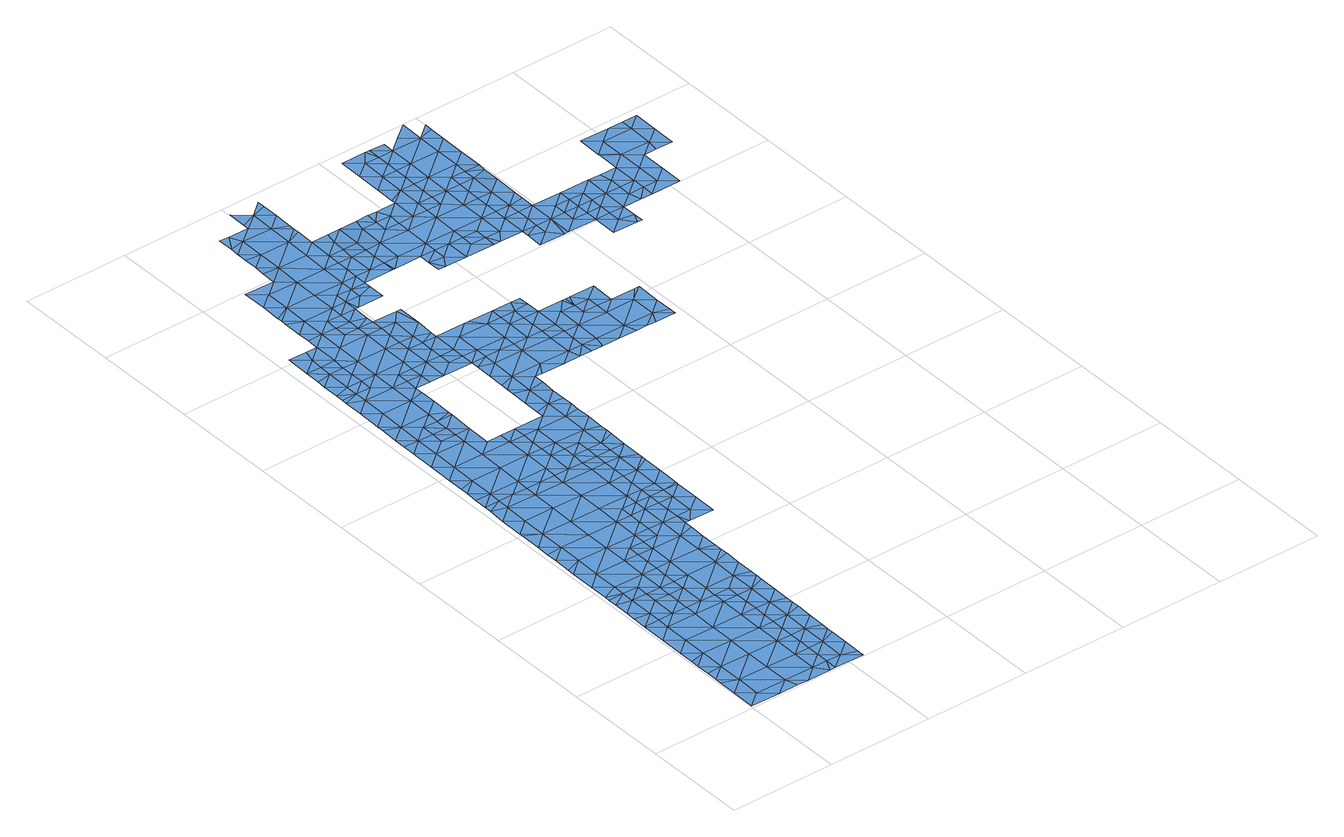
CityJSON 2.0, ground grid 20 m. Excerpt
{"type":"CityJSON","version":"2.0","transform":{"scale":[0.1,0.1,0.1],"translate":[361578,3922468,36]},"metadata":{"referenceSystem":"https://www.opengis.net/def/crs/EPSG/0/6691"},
"CityObjects":{
"waterbody1":{"type":"WaterBody","attributes":{"name":"9","class":"1140","function":"1","WaterBodyRiverFloodingRiskAttribute.description":"5","WaterBodyRiverFloodingRiskAttribute.rankOrg":"1","WaterBodyRiverFloodingRiskAttribute.adminType":"2","WaterBodyRiverFloodingRiskAttribute.scale":"L1"},"geometry":[{"type":"MultiSurface","lod":"1","boundaries":[[[0,1,2]],[[3,4,5]],[[6,7,3]],[[6,3,5]],[[6,5,8]],[[8,5,9]],[[10,8,9]],[[11,12,13]],[[10,9,14]],[[11,15,16]],[[14,9,17]],[[18,14,17]],[[19,12,20]],[[21,20,22]],[[23,24,25]],[[2,24,0]],[[26,27,25]],[[1,28,26]],[[26,28,29]],[[29,30,26]],[[31,32,33]],[[27,26,30]],[[34,27,30]],[[27,34,35]],[[36,37,35]],[[27,38,25]],[[27,35,38]],[[38,35,19]],[[17,19,35]],[[13,12,19]],[[17,13,19]],[[9,13,17]],[[5,13,9]],[[5,39,13]],[[11,13,39]],[[11,39,15]],[[40,15,39]],[[4,40,39]],[[4,39,5]],[[41,20,12]],[[42,20,41]],[[42,22,20]],[[25,24,2]],[[2,26,25]],[[2,1,26]],[[32,30,29]],[[31,30,32]],[[43,30,31]],[[43,34,30]],[[44,34,43]],[[45,34,44]],[[45,35,34]],[[35,45,36]],[[38,21,25]],[[21,46,25]],[[21,47,46]],[[47,21,22]],[[46,23,25]],[[38,19,21]],[[20,21,19]],[[37,17,35]],[[18,17,37]],[[16,48,11]],[[49,12,11]],[[49,11,48]],[[41,12,49]]]}]},
"waterbody2":{"type":"WaterBody","attributes":{"name":"9","class":"1140","function":"1","WaterBodyRiverFloodingRiskAttribute.description":"5","WaterBodyRiverFloodingRiskAttribute.rankOrg":"2","WaterBodyRiverFloodingRiskAttribute.adminType":"2","WaterBodyRiverFloodingRiskAttribute.scale":"L1"},"geometry":[{"type":"MultiSurface","lod":"1","boundaries":[[[7,6,50]],[[44,43,51]],[[40,4,52]],[[53,52,4]],[[15,40,52]],[[15,52,54]],[[55,54,52]],[[15,54,56]],[[56,54,57]],[[57,54,58]],[[36,45,59]],[[45,51,59]],[[59,37,36]],[[60,37,59]],[[18,37,60]],[[3,7,61]],[[7,62,61]],[[50,62,7]],[[61,4,3]],[[63,64,65]],[[65,66,63]],[[66,67,68]],[[67,69,68]],[[68,63,66]],[[63,70,71]],[[72,70,63]],[[72,73,70]],[[73,72,74]],[[74,72,75]],[[76,77,78]],[[76,79,80]],[[73,80,79]],[[73,81,80]],[[81,82,80]],[[82,83,80]],[[71,64,63]],[[84,53,85]],[[61,85,53]],[[86,85,61]],[[85,86,68]],[[87,68,86]],[[68,87,72]],[[72,87,88]],[[87,89,88]],[[87,90,89]],[[91,62,92]],[[62,91,86]],[[93,92,62]],[[93,50,94]],[[94,50,95]],[[96,95,50]],[[97,95,96]],[[59,98,99]],[[100,98,59]],[[77,76,80]],[[101,73,79]],[[80,83,77]],[[73,102,81]],[[74,102,73]],[[101,70,73]],[[57,103,104]],[[16,15,56]],[[6,8,50]],[[96,8,10]],[[10,14,96]],[[96,14,60]],[[60,105,96]],[[60,106,105]],[[106,60,99]],[[60,14,18]],[[51,45,44]],[[60,59,99]],[[105,97,96]],[[50,8,96]],[[50,93,62]],[[107,86,91]],[[90,86,107]],[[75,72,88]],[[68,72,63]],[[87,86,90]],[[69,85,68]],[[61,62,86]],[[61,53,4]],[[85,69,84]],[[55,52,53]],[[58,103,57]],[[108,56,57]],[[109,56,108]],[[48,56,109]],[[48,16,56]],[[110,111,33]],[[110,112,111]],[[112,113,111]],[[51,114,100]],[[114,51,113]],[[51,111,113]],[[51,43,111]],[[31,33,111]],[[115,104,116]],[[104,115,57]],[[108,57,115]],[[111,43,31]],[[51,100,59]]]}]},
"waterbody3":{"type":"WaterBody","attributes":{"name":"9","class":"1140","function":"1","WaterBodyRiverFloodingRiskAttribute.description":"5","WaterBodyRiverFloodingRiskAttribute.rankOrg":"2","WaterBodyRiverFloodingRiskAttribute.adminType":"2","WaterBodyRiverFloodingRiskAttribute.scale":"L1"},"geometry":[{"type":"MultiSurface","lod":"1","boundaries":[[[117,118,119]],[[117,120,118]],[[121,122,119]],[[120,123,118]],[[121,124,122]],[[119,118,121]],[[123,125,118]],[[126,124,127]],[[124,121,127]],[[126,128,129]],[[126,127,128]],[[118,125,130]],[[121,118,131]],[[132,129,133]],[[130,125,134]],[[129,128,133]],[[131,118,130]],[[135,132,133]],[[127,121,131]],[[136,137,138]],[[136,135,137]],[[134,139,130]],[[128,140,133]],[[135,133,137]],[[137,141,138]],[[127,131,142]],[[138,141,143]],[[128,127,144]],[[145,146,133]],[[144,127,142]],[[128,144,140]],[[133,140,145]],[[147,131,130]],[[137,133,146]],[[143,148,149]],[[150,130,139]],[[150,147,130]],[[147,142,131]],[[143,141,148]],[[151,141,137]],[[152,149,153]],[[154,140,144]],[[153,149,148]],[[155,144,142]],[[150,139,156]],[[157,151,137]],[[151,148,141]],[[137,146,157]],[[158,154,144]],[[159,153,148]],[[156,160,150]],[[146,161,157]],[[158,144,155]],[[162,142,147]],[[155,142,162]],[[163,164,165]],[[166,159,148]],[[167,147,150]],[[151,166,148]],[[167,150,160]],[[163,165,168]],[[161,169,157]],[[170,155,162]],[[167,171,147]],[[172,162,147]],[[171,172,147]],[[169,161,173]],[[169,174,157]],[[175,164,163]],[[176,167,160]],[[168,177,163]],[[178,176,160]],[[151,157,174]],[[166,179,159]],[[162,180,170]],[[181,179,182]],[[183,166,151]],[[181,159,179]],[[184,180,162]],[[184,162,172]],[[185,183,151]],[[151,174,185]],[[186,167,176]],[[175,163,187]],[[188,177,189]],[[163,177,187]],[[188,182,179]],[[189,182,188]],[[178,190,176]],[[166,191,179]],[[166,183,192]],[[193,187,177]],[[190,194,176]],[[176,195,186]],[[166,192,191]],[[194,195,176]],[[177,188,193]],[[196,197,187]],[[191,198,179]],[[179,199,188]],[[197,196,200]],[[187,193,196]],[[188,201,193]],[[202,196,193]],[[203,204,205]],[[203,200,204]],[[198,191,206]],[[200,196,204]],[[205,207,208]],[[179,198,199]],[[207,209,208]],[[204,207,205]],[[201,202,193]],[[202,210,196]],[[210,211,196]],[[206,212,198]],[[196,211,204]],[[188,199,201]],[[207,213,209]],[[209,213,214]],[[215,199,198]],[[215,198,212]],[[211,216,204]],[[204,216,207]],[[217,202,201]],[[213,218,214]],[[219,220,199]],[[199,220,201]],[[221,215,212]],[[199,215,219]],[[222,221,212]],[[223,217,201]],[[224,216,211]],[[216,225,207]],[[207,226,213]],[[223,201,220]],[[227,215,221]],[[217,223,228]],[[222,229,221]],[[213,226,218]],[[224,230,216]],[[207,225,226]],[[229,231,221]],[[232,225,216]],[[230,224,233]],[[227,221,231]],[[234,235,218]],[[236,237,238]],[[237,229,239]],[[239,238,237]],[[216,230,232]],[[234,240,235]],[[218,226,234]],[[241,226,225]],[[237,242,229]],[[240,243,244]],[[234,243,240]],[[241,225,232]],[[231,229,242]],[[244,243,245]],[[236,246,237]],[[247,234,226]],[[248,249,245]],[[248,245,243]],[[250,249,251]],[[246,252,237]],[[232,253,241]],[[237,252,242]],[[249,248,251]],[[231,242,254]],[[226,241,247]],[[255,256,234]],[[256,248,243]],[[253,257,241]],[[258,252,246]],[[259,254,242]],[[260,257,253]],[[248,261,251]],[[234,247,255]],[[243,234,256]],[[262,247,241]],[[257,262,241]],[[242,252,259]],[[262,263,247]],[[264,255,247]],[[258,265,252]],[[254,259,266]],[[263,264,247]],[[248,267,261]],[[267,248,256]],[[255,268,256]],[[259,252,269]],[[261,270,271]],[[252,265,269]],[[268,255,264]],[[269,272,259]],[[266,259,273]],[[272,273,259]],[[274,267,256]],[[270,261,267]],[[275,271,270]],[[276,274,256]],[[276,256,268]],[[277,278,264]],[[264,278,268]],[[269,265,279]],[[279,265,280]],[[281,270,267]],[[282,267,274]],[[283,269,279]],[[284,285,286]],[[287,288,289]],[[267,282,281]],[[290,268,278]],[[280,291,279]],[[277,292,278]],[[293,294,270]],[[293,270,281]],[[288,295,296]],[[279,297,283]],[[285,298,299]],[[291,297,279]],[[300,290,278]],[[285,284,298]],[[288,287,295]],[[292,300,278]],[[295,301,296]],[[298,302,299]],[[303,301,291]],[[303,296,301]],[[302,292,304]],[[305,295,287]],[[284,306,298]],[[304,299,302]],[[301,307,291]],[[291,307,297]],[[308,300,292]],[[302,308,292]],[[309,302,298]],[[310,295,305]],[[311,300,308]],[[301,312,307]],[[301,295,310]],[[302,313,308]],[[298,306,309]],[[297,307,314]],[[309,315,302]],[[316,311,308]],[[317,314,307]],[[301,318,312]],[[305,319,310]],[[307,312,317]],[[306,320,309]],[[302,315,313]],[[316,308,313]],[[301,310,318]],[[311,316,321]],[[314,317,322]],[[320,323,309]],[[310,319,324]],[[325,312,318]],[[326,313,315]],[[309,327,315]],[[315,328,326]],[[329,330,310]],[[310,324,329]],[[331,329,324]],[[325,318,332]],[[309,323,333]],[[318,310,330]],[[323,334,333]],[[332,318,330]],[[309,333,327]],[[328,315,327]],[[329,331,335]],[[334,336,333]],[[337,328,327]],[[329,338,330]],[[339,340,341]],[[329,335,342]],[[332,330,343]],[[338,329,342]],[[341,344,336]],[[338,345,330]],[[345,343,330]],[[341,340,344]],[[327,333,346]],[[333,336,346]],[[337,327,347]],[[340,348,344]],[[336,344,346]],[[327,349,347]],[[349,327,346]],[[344,350,346]],[[350,344,348]],[[351,352,353]],[[351,347,352]],[[354,355,346]],[[347,349,352]],[[346,350,354]],[[349,346,355]],[[348,356,350]],[[357,358,359]],[[357,353,358]],[[356,348,360]],[[361,362,349]],[[349,362,352]],[[353,352,358]],[[349,355,361]],[[358,363,359]],[[364,350,356]],[[365,359,363]],[[366,367,352]],[[360,368,356]],[[369,365,363]],[[370,371,369]],[[352,362,366]],[[358,352,367]],[[363,370,369]],[[372,371,370]],[[364,356,373]],[[356,368,373]],[[374,372,370]],[[358,367,375]],[[363,358,376]],[[373,368,377]],[[377,368,378]],[[367,379,375]],[[376,358,375]],[[370,363,380]],[[381,373,377]],[[378,382,377]],[[379,383,375]],[[363,376,380]],[[384,370,380]],[[385,376,375]],[[382,378,386]],[[382,381,377]],[[383,385,375]],[[387,380,376]],[[388,384,380]],[[385,387,376]],[[389,380,387]],[[380,389,390]]]}]},
"waterbody4":{"type":"WaterBody","attributes":{"name":"9","class":"1140","function":"1","WaterBodyRiverFloodingRiskAttribute.description":"5","WaterBodyRiverFloodingRiskAttribute.rankOrg":"1","WaterBodyRiverFloodingRiskAttribute.adminType":"2","WaterBodyRiverFloodingRiskAttribute.scale":"L1"},"geometry":[{"type":"MultiSurface","lod":"1","boundaries":[[[67,66,391]],[[84,69,392]],[[58,392,103]],[[104,103,393]],[[394,395,391]],[[396,395,397]],[[396,397,398]],[[398,397,399]],[[400,399,401]],[[160,156,402]],[[403,402,404]],[[403,404,405]],[[406,403,405]],[[407,406,408]],[[409,407,408]],[[399,397,401]],[[409,64,410]],[[394,391,66]],[[66,65,394]],[[71,410,64]],[[70,101,410]],[[71,70,410]],[[65,64,394]],[[395,394,409]],[[409,397,395]],[[397,409,401]],[[408,401,409]],[[411,401,408]],[[406,411,408]],[[405,411,406]],[[405,412,411]],[[413,412,405]],[[404,413,405]],[[125,413,404]],[[414,123,120]],[[123,414,413]],[[414,415,413]],[[393,391,395]],[[103,391,393]],[[392,391,103]],[[69,391,392]],[[391,69,67]],[[55,53,392]],[[392,53,84]],[[58,55,392]],[[54,55,58]],[[79,76,407]],[[76,78,407]],[[407,78,416]],[[78,417,416]],[[77,417,78]],[[77,418,417]],[[134,125,404]],[[418,419,417]],[[417,419,420]],[[417,420,403]],[[420,402,403]],[[178,160,421]],[[421,160,402]],[[420,421,402]],[[420,422,421]],[[101,79,410]],[[83,418,77]],[[419,423,420]],[[423,422,420]],[[424,190,178]],[[424,178,421]],[[416,417,403]],[[416,403,406]],[[407,416,406]],[[410,407,409]],[[410,79,407]],[[421,422,424]],[[415,412,413]],[[123,413,125]],[[139,134,404]],[[139,404,402]],[[156,139,402]],[[409,394,64]],[[104,425,116]],[[104,393,425]],[[426,425,393]],[[427,428,411]],[[428,400,401]],[[428,401,411]],[[412,429,411]],[[426,395,396]],[[393,395,426]],[[427,411,429]],[[429,412,415]]]}]},
"waterbody5":{"type":"WaterBody","attributes":{"name":"9","class":"1140","function":"1","WaterBodyRiverFloodingRiskAttribute.description":"5","WaterBodyRiverFloodingRiskAttribute.rankOrg":"1","WaterBodyRiverFloodingRiskAttribute.adminType":"2","WaterBodyRiverFloodingRiskAttribute.scale":"L1"},"geometry":[{"type":"MultiSurface","lod":"1","boundaries":[[[173,161,430]],[[161,146,430]],[[430,158,173]],[[140,154,145]],[[145,154,430]],[[145,430,146]],[[154,158,430]]]}]},
"waterbody6":{"type":"WaterBody","attributes":{"name":"9","class":"1140","function":"1","WaterBodyRiverFloodingRiskAttribute.description":"5","WaterBodyRiverFloodingRiskAttribute.rankOrg":"1","WaterBodyRiverFloodingRiskAttribute.adminType":"2","WaterBodyRiverFloodingRiskAttribute.scale":"L1"},"geometry":[{"type":"MultiSurface","lod":"1","boundaries":[[[182,431,181]],[[153,181,431]],[[431,432,433]],[[189,432,182]],[[177,168,189]],[[168,165,432]],[[165,434,432]],[[434,433,432]],[[168,432,189]],[[182,432,431]],[[435,431,433]],[[435,153,431]],[[152,153,435]],[[159,181,153]]]}]},
"waterbody7":{"type":"WaterBody","attributes":{"name":"9","class":"1140","function":"1","WaterBodyRiverFloodingRiskAttribute.description":"5","WaterBodyRiverFloodingRiskAttribute.rankOrg":"1","WaterBodyRiverFloodingRiskAttribute.adminType":"2","WaterBodyRiverFloodingRiskAttribute.scale":"L1"},"geometry":[{"type":"MultiSurface","lod":"1","boundaries":[[[436,437,438]],[[439,440,438]],[[438,440,436]],[[437,83,438]],[[82,438,83]],[[439,438,81]],[[102,439,81]],[[102,441,439]],[[441,102,74]],[[81,438,82]],[[440,439,442]],[[439,441,442]]]}]},
"waterbody8":{"type":"WaterBody","attributes":{"name":"9","class":"1140","function":"1","WaterBodyRiverFloodingRiskAttribute.description":"5","WaterBodyRiverFloodingRiskAttribute.rankOrg":"2","WaterBodyRiverFloodingRiskAttribute.adminType":"2","WaterBodyRiverFloodingRiskAttribute.scale":"L1"},"geometry":[{"type":"MultiSurface","lod":"1","boundaries":[[[443,444,445]],[[444,443,446]],[[443,447,446]],[[437,447,418]],[[445,448,449]],[[443,445,449]],[[450,446,447]],[[437,450,447]],[[450,437,436]],[[451,190,449]],[[424,449,190]],[[422,449,424]],[[423,443,422]],[[423,419,443]],[[447,443,419]],[[418,447,419]],[[83,437,418]],[[448,452,449]],[[451,449,452]],[[422,443,449]]]}]},
"waterbody9":{"type":"WaterBody","attributes":{"name":"9","class":"1140","function":"1","WaterBodyRiverFloodingRiskAttribute.description":"5","WaterBodyRiverFloodingRiskAttribute.rankOrg":"1","WaterBodyRiverFloodingRiskAttribute.adminType":"2","WaterBodyRiverFloodingRiskAttribute.scale":"L1"},"geometry":[{"type":"MultiSurface","lod":"1","boundaries":[[[212,206,453]],[[454,238,455]],[[239,229,222]],[[222,212,455]],[[239,222,455]],[[206,191,453]],[[455,212,454]],[[192,183,453]],[[191,192,453]],[[212,453,454]],[[453,456,454]],[[183,456,453]],[[238,239,455]]]}]},
"waterbody10":{"type":"WaterBody","attributes":{"name":"9","class":"1140","function":"1","WaterBodyRiverFloodingRiskAttribute.description":"5","WaterBodyRiverFloodingRiskAttribute.rankOrg":"1","WaterBodyRiverFloodingRiskAttribute.adminType":"2","WaterBodyRiverFloodingRiskAttribute.scale":"L1"},"geometry":[{"type":"MultiSurface","lod":"1","boundaries":[[[224,211,457]],[[210,457,211]],[[457,458,233]],[[210,217,457]],[[233,224,457]],[[217,210,202]],[[217,458,457]],[[458,217,228]]]}]},
"waterbody11":{"type":"WaterBody","attributes":{"name":"9","class":"1140","function":"1","WaterBodyRiverFloodingRiskAttribute.description":"5","WaterBodyRiverFloodingRiskAttribute.rankOrg":"1","WaterBodyRiverFloodingRiskAttribute.adminType":"2","WaterBodyRiverFloodingRiskAttribute.scale":"L1"},"geometry":[{"type":"MultiSurface","lod":"1","boundaries":[[[459,460,461]],[[460,462,463]],[[462,464,463]],[[288,465,289]],[[466,236,238]],[[467,246,236]],[[258,246,468]],[[280,265,469]],[[470,296,469]],[[471,472,470]],[[471,473,474]],[[468,246,467]],[[236,466,467]],[[466,475,467]],[[473,476,477]],[[459,461,477]],[[172,478,184]],[[184,478,180]],[[464,479,463]],[[480,481,478]],[[482,479,483]],[[484,485,481]],[[451,484,194]],[[478,172,480]],[[480,172,171]],[[296,303,469]],[[303,280,469]],[[303,291,280]],[[486,472,471]],[[258,468,265]],[[265,468,469]],[[469,468,470]],[[470,468,471]],[[468,473,471]],[[467,473,468]],[[475,473,467]],[[475,476,473]],[[464,180,478]],[[478,479,464]],[[481,479,478]],[[479,481,483]],[[481,487,483]],[[485,487,481]],[[485,484,488]],[[488,484,452]],[[451,452,484]],[[190,451,194]],[[484,195,194]],[[484,481,195]],[[195,481,480]],[[186,195,480]],[[186,480,167]],[[171,167,480]],[[486,471,474]],[[474,461,489]],[[474,473,461]],[[477,461,473]],[[489,461,490]],[[463,490,461]],[[463,491,490]],[[463,492,491]],[[479,492,463]],[[479,482,492]],[[463,461,460]],[[288,296,470]],[[288,470,465]],[[472,465,470]]]}]},
"waterbody12":{"type":"WaterBody","attributes":{"name":"9","class":"1140","function":"1","WaterBodyRiverFloodingRiskAttribute.description":"5","WaterBodyRiverFloodingRiskAttribute.rankOrg":"1","WaterBodyRiverFloodingRiskAttribute.adminType":"2","WaterBodyRiverFloodingRiskAttribute.scale":"L1"},"geometry":[{"type":"MultiSurface","lod":"1","boundaries":[[[493,494,495]],[[215,227,493]],[[496,220,493]],[[496,493,495]],[[495,497,496]],[[497,495,498]],[[494,227,231]],[[227,494,493]],[[219,493,220]],[[223,220,496]],[[223,496,228]],[[496,497,228]],[[219,215,493]]]}]},
"waterbody13":{"type":"WaterBody","attributes":{"name":"9","class":"1140","function":"1","WaterBodyRiverFloodingRiskAttribute.description":"5","WaterBodyRiverFloodingRiskAttribute.rankOrg":"1","WaterBodyRiverFloodingRiskAttribute.adminType":"2","WaterBodyRiverFloodingRiskAttribute.scale":"L1"},"geometry":[{"type":"MultiSurface","lod":"1","boundaries":[[[260,253,499]],[[499,253,500]],[[501,230,233]],[[230,501,500]],[[253,230,500]],[[230,253,232]],[[501,502,500]],[[499,500,502]]]}]},
"waterbody14":{"type":"WaterBody","attributes":{"name":"9","class":"1140","function":"1","WaterBodyRiverFloodingRiskAttribute.description":"5","WaterBodyRiverFloodingRiskAttribute.rankOrg":"1","WaterBodyRiverFloodingRiskAttribute.adminType":"2","WaterBodyRiverFloodingRiskAttribute.scale":"L1"},"geometry":[{"type":"MultiSurface","lod":"1","boundaries":[[[286,503,260]],[[286,285,503]],[[304,277,504]],[[299,503,285]],[[503,299,504]],[[299,304,504]],[[503,504,262]],[[257,260,503]],[[503,262,257]],[[504,264,263]],[[263,262,504]],[[304,292,277]],[[277,264,504]]]}]},
"waterbody15":{"type":"WaterBody","attributes":{"name":"9","class":"1140","function":"1","WaterBodyRiverFloodingRiskAttribute.description":"5","WaterBodyRiverFloodingRiskAttribute.rankOrg":"1","WaterBodyRiverFloodingRiskAttribute.adminType":"2","WaterBodyRiverFloodingRiskAttribute.scale":"L1"},"geometry":[{"type":"MultiSurface","lod":"1","boundaries":[[[505,506,273]],[[273,272,505]],[[507,505,297]],[[283,505,269]],[[505,507,506]],[[507,508,506]],[[283,297,505]],[[505,272,269]]]}]},
"waterbody16":{"type":"WaterBody","attributes":{"name":"9","class":"1140","function":"1","WaterBodyRiverFloodingRiskAttribute.description":"5","WaterBodyRiverFloodingRiskAttribute.rankOrg":"1","WaterBodyRiverFloodingRiskAttribute.adminType":"2","WaterBodyRiverFloodingRiskAttribute.scale":"L1"},"geometry":[{"type":"MultiSurface","lod":"1","boundaries":[[[509,341,334]],[[323,510,511]],[[509,511,339]],[[510,512,511]],[[513,320,306]],[[336,334,341]],[[509,339,341]],[[320,510,323]],[[320,513,510]],[[513,512,510]],[[514,512,513]],[[511,509,323]],[[334,323,509]]]}]},
"waterbody17":{"type":"WaterBody","attributes":{"name":"9","class":"1140","function":"1","WaterBodyRiverFloodingRiskAttribute.description":"5","WaterBodyRiverFloodingRiskAttribute.rankOrg":"1","WaterBodyRiverFloodingRiskAttribute.adminType":"2","WaterBodyRiverFloodingRiskAttribute.scale":"L1"},"geometry":[{"type":"MultiSurface","lod":"1","boundaries":[[[312,325,515]],[[317,515,516]],[[517,516,515]],[[325,332,515]],[[332,517,515]],[[516,322,317]],[[515,317,312]]]}]},
"waterbody18":{"type":"WaterBody","attributes":{"name":"9","class":"1140","function":"1","WaterBodyRiverFloodingRiskAttribute.description":"5","WaterBodyRiverFloodingRiskAttribute.rankOrg":"1","WaterBodyRiverFloodingRiskAttribute.adminType":"2","WaterBodyRiverFloodingRiskAttribute.scale":"L1"},"geometry":[{"type":"MultiSurface","lod":"1","boundaries":[[[518,328,337]],[[519,353,357]],[[365,369,520]],[[519,521,518]],[[522,521,519]],[[520,523,524]],[[525,328,521]],[[526,523,520]],[[527,523,526]],[[521,328,518]],[[526,520,369]],[[359,365,520]],[[519,359,520]],[[369,371,526]],[[521,528,525]],[[371,529,526]],[[520,524,519]],[[529,371,372]],[[527,526,529]],[[522,519,524]],[[518,353,519]],[[518,347,351]],[[351,353,518]],[[326,328,525]],[[337,347,518]],[[525,313,326]],[[316,313,525]],[[528,316,525]],[[528,321,316]],[[357,359,519]]]}]},
"waterbody19":{"type":"WaterBody","attributes":{"name":"9","class":"1140","function":"1","WaterBodyRiverFloodingRiskAttribute.description":"5","WaterBodyRiverFloodingRiskAttribute.rankOrg":"1","WaterBodyRiverFloodingRiskAttribute.adminType":"2","WaterBodyRiverFloodingRiskAttribute.scale":"L1"},"geometry":[{"type":"MultiSurface","lod":"1","boundaries":[[[360,530,531]],[[360,531,368]],[[378,368,532]],[[530,533,531]],[[533,534,531]],[[386,532,535]],[[378,532,386]],[[531,534,368]],[[536,368,534]],[[537,535,532]],[[368,536,532]],[[536,537,532]],[[530,360,348]]]}]},
"waterbody20":{"type":"WaterBody","attributes":{"name":"9","class":"1140","function":"1","WaterBodyRiverFloodingRiskAttribute.description":"5","WaterBodyRiverFloodingRiskAttribute.rankOrg":"1","WaterBodyRiverFloodingRiskAttribute.adminType":"2","WaterBodyRiverFloodingRiskAttribute.scale":"L1"},"geometry":[{"type":"MultiSurface","lod":"1","boundaries":[[[355,538,539]],[[362,539,540]],[[541,538,542]],[[538,541,539]],[[379,367,540]],[[543,539,541]],[[543,540,539]],[[364,373,538]],[[350,364,538]],[[354,350,538]],[[355,354,538]],[[366,540,367]],[[361,355,539]],[[379,544,383]],[[544,379,540]],[[361,539,362]],[[544,540,543]],[[366,362,540]],[[542,538,373]]]}]},
"waterbody21":{"type":"WaterBody","attributes":{"name":"9","class":"1140","function":"1","WaterBodyRiverFloodingRiskAttribute.description":"5","WaterBodyRiverFloodingRiskAttribute.rankOrg":"1","WaterBodyRiverFloodingRiskAttribute.adminType":"2","WaterBodyRiverFloodingRiskAttribute.scale":"L1"},"geometry":[{"type":"MultiSurface","lod":"1","boundaries":[[[545,546,547]],[[548,549,547]],[[546,550,547]],[[537,548,547]],[[549,545,547]],[[545,549,551]],[[550,537,547]]]}]},
"waterbody22":{"type":"WaterBody","attributes":{"name":"9","class":"1140","function":"1","WaterBodyRiverFloodingRiskAttribute.description":"5","WaterBodyRiverFloodingRiskAttribute.rankOrg":"2","WaterBodyRiverFloodingRiskAttribute.adminType":"2","WaterBodyRiverFloodingRiskAttribute.scale":"L1"},"geometry":[{"type":"MultiSurface","lod":"1","boundaries":[[[552,553,546]],[[546,554,555]],[[556,553,552]],[[556,535,553]],[[535,556,386]],[[555,557,558]],[[559,555,558]],[[557,555,554]],[[560,557,554]],[[552,546,555]],[[553,537,550]],[[535,537,553]],[[550,546,553]],[[559,552,555]]]}]},
"waterbody23":{"type":"WaterBody","attributes":{"name":"9","class":"1140","function":"1","WaterBodyRiverFloodingRiskAttribute.description":"5","WaterBodyRiverFloodingRiskAttribute.rankOrg":"1","WaterBodyRiverFloodingRiskAttribute.adminType":"2","WaterBodyRiverFloodingRiskAttribute.scale":"L1"},"geometry":[{"type":"MultiSurface","lod":"1","boundaries":[[[558,561,562]],[[386,556,563]],[[381,382,563]],[[564,565,566]],[[382,386,563]],[[381,563,567]],[[563,552,567]],[[567,552,568]],[[569,570,571]],[[568,552,559]],[[559,558,568]],[[568,572,567]],[[572,568,573]],[[558,562,573]],[[573,562,574]],[[575,571,570]],[[576,571,575]],[[571,576,566]],[[577,569,571]],[[569,577,578]],[[561,579,562]],[[558,557,561]],[[576,564,566]],[[580,574,565]],[[571,566,577]],[[578,577,581]],[[574,582,577]],[[566,574,577]],[[579,582,562]],[[556,552,563]],[[566,565,574]],[[581,577,582]],[[582,574,562]],[[579,561,583]],[[561,560,583]],[[557,560,561]],[[568,558,573]],[[580,573,574]]]}]}
},
"vertices":[
[2,4,10],[59,3,10],[31,27,10],[148,279,10],[120,280,10],[148,256,10],[176,256,10],[177,279,10],[176,233,10],[147,210,10],[176,210,10],[34,258,10],[34,212,10],[90,211,10],[175,186,10],[63,281,10],[35,281,10],[146,164,10],[175,163,10],[90,165,10],[33,166,10],[32,119,10],[4,143,10],[3,84,10],[3,50,10],[32,73,10],[88,26,10],[88,72,10],[95,3,10],[116,2,10],[144,25,10],[173,25,10],[162,2,10],[172,2,10],[145,71,10],[146,118,10],[174,117,10],[174,140,10],[89,118,10],[91,257,10],[91,280,10],[5,189,9],[5,161,9],[173,48,10],[173,71,10],[174,94,10],[4,97,10],[4,118,10],[6,282,9],[6,235,9],
[205,255,10],[202,71,10],[92,303,10],[121,326,10],[64,327,10],[92,326,10],[35,304,10],[36,350,10],[64,350,10],[202,117,10],[203,163,10],[149,302,10],[205,302,10],[151,441,10],[123,465,10],[122,442,10],[122,418,10],[122,395,10],[150,395,10],[121,372,10],[179,464,10],[151,464,10],[207,440,10],[208,486,10],[236,463,10],[236,448,10],[181,533,10],[209,556,10],[181,556,10],[180,510,10],[209,533,10],[237,509,10],[237,532,10],[238,555,10],[121,349,10],[149,349,10],[206,348,10],[207,394,10],[235,417,10],[235,385,10],[235,370,10],[234,324,10],[234,293,10],[233,278,10],[233,266,10],[233,232,10],[204,209,10],[232,200,10],[231,108,10],[231,139,10],[230,93,10],[180,487,10],[237,486,10],[65,373,10],[36,374,10],[232,186,10],[232,171,10],[235,356,10],[7,328,9],[7,309,9],[229,1,10],[201,24,10],[229,15,10],[230,47,10],[230,81,10],[8,358,9],[8,374,9],
[13,721,10],[42,720,11],[14,744,11],[13,697,10],[42,766,11],[14,758,11],[41,697,10],[14,790,11],[70,697,10],[15,836,11],[43,813,11],[44,859,11],[16,882,11],[98,719,11],[99,765,11],[16,907,11],[44,905,11],[98,696,10],[16,929,11],[17,963,12],[45,951,12],[17,975,12],[126,696,10],[72,881,11],[46,997,12],[100,812,11],[18,1021,12],[100,858,11],[73,905,11],[73,928,12],[156,765,11],[47,1044,12],[18,1057,12],[155,718,11],[103,997,12],[19,1067,12],[47,1067,12],[101,881,11],[128,834,11],[155,695,10],[102,950,12],[129,881,11],[75,1066,12],[183,695,10],[101,927,12],[156,811,11],[49,1182,13],[21,1206,13],[20,1160,13],[103,1043,12],[184,741,11],[48,1159,13],[130,934,12],[156,834,11],[184,764,11],[184,787,11],[130,927,12],[131,973,12],[56,1205,13],[212,718,11],[77,1159,13],[211,694,10],[104,1089,12],[185,834,11],[76,1089,12],[76,1113,12],[131,1019,12],[185,810,11],[131,1004,12],[212,741,11],[77,1205,13],[105,1135,12],[76,1136,12],[240,694,10],[132,1065,12],[132,1042,12],[105,1181,13],[240,717,11],[240,740,11],[106,1228,13],[78,1227,13],[161,1088,12],[161,1134,12],[78,1251,13],[162,1181,13],[134,1204,13],[79,1286,13],[107,1274,13],[79,1297,13],[160,1065,12],[108,1320,13],[79,1305,13],[80,1344,13],[134,1227,13],[135,1250,13],[189,1065,12],[108,1366,13],[80,1390,13],[189,1111,12],[164,1273,13],[162,1204,13],[137,1389,13],[190,1134,12],[190,1157,13],[217,1087,12],[217,1064,12],[191,1180,13],[163,1250,13],[164,1319,13],[165,1365,13],[218,1110,12],[191,1203,13],[245,1064,12],[192,1273,13],[246,1110,12],[192,1296,13],[192,1249,13],[166,1412,15],[137,1415,14],[273,1017,12],[273,1040,12],[245,1017,12],[245,1041,12],[138,1435,15],[221,1318,13],[274,1086,12],[166,1458,15],[138,1461,15],[138,1481,15],[301,1017,12],[222,1365,13],[167,1504,15],[139,1498,15],[139,1528,15],[156,1527,15],[330,1039,12],[221,1295,13],[303,1109,12],[222,1411,15],[223,1457,15],[249,1318,13],[330,1016,12],[331,1085,12],[249,1295,13],[196,1527,15],[250,1341,13],[250,1364,13],[250,1387,14],[358,1016,12],[312,1109,12],[224,1503,15],[251,1433,15],[359,1062,12],[225,1549,15],[196,1537,15],[359,1085,12],[360,1108,12],[252,1480,15],[197,1573,15],[252,1469,15],[279,1387,14],[279,1410,15],[387,1038,12],[387,1015,12],[253,1526,15],[252,1490,15],[387,1062,12],[310,1294,14],[306,1317,14],[306,1294,14],[437,922,12],[414,946,12],[414,922,12],[284,1433,15],[415,1015,12],[307,1386,15],[253,1558,15],[253,1572,15],[442,945,12],[414,969,12],[416,1061,12],[334,1317,15],[306,1340,14],[308,1433,15],[443,991,12],[335,1363,15],[415,992,12],[307,1363,14],[470,922,12],[362,1293,15],[444,1038,12],[336,1409,17],[391,1316,15],[499,944,12],[342,1432,16],[472,1014,12],[364,1385,16],[465,1060,12],[392,1362,15],[364,1409,17],[472,1037,12],[500,990,12],[506,921,12],[391,1293,15],[365,1432,17],[472,1060,12],[419,1292,15],[527,921,12],[500,1014,12],[392,1385,16],[449,1361,15],[421,1385,16],[556,943,12],[556,990,12],[544,920,12],[528,1013,12],[448,1315,15],[448,1292,15],[584,920,12],[476,1291,15],[449,1384,16],[584,966,12],[475,1245,15],[487,1245,15],[476,1268,15],[584,934,12],[574,1012,12],[504,1268,15],[585,1012,12],[505,1314,15],[477,1384,16],[532,1244,15],[505,1360,15],[533,1290,15],[478,1407,17],[506,1406,17],[478,1430,17],[533,1314,15],[533,1337,15],[561,1267,15],[478,1453,17],[507,1453,17],[479,1476,17],[560,1244,15],[534,1360,15],[534,1383,16],[508,1499,17],[561,1290,15],[479,1499,17],[534,1406,17],[535,1429,17],[589,1243,15],[480,1522,17],[508,1545,17],[480,1545,17],[480,1569,17],[589,1290,15],[509,1568,17],[564,1452,17],[564,1498,17],[617,1266,15],[617,1243,15],[563,1429,17],[565,1544,17],[646,1289,15],[646,1266,15],[592,1428,17],[537,1568,17],[592,1474,17],[645,1242,15],[593,1521,17],[566,1590,17],[593,1552,17],[594,1567,17],
[93,396,10],[93,350,10],[37,397,10],[94,442,10],[37,443,10],[9,466,9],[38,489,10],[9,479,9],[10,513,9],[10,533,9],[39,535,10],[154,672,10],[154,626,10],[98,673,10],[97,627,10],[96,581,10],[152,534,10],[95,534,10],[95,488,10],[151,487,10],[39,582,10],[40,628,10],[41,674,10],[13,683,10],[12,651,9],[153,580,10],[210,579,10],[238,578,10],[238,602,10],[210,625,10],[211,671,10],[239,648,10],[239,625,10],[239,671,10],[8,384,9],[9,420,9],[11,599,9],[11,559,9],[11,605,9],
[101,904,11],
[47,1090,12],[48,1136,12],[19,1113,12],[20,1131,12],[19,1082,12],
[294,554,10],[266,555,10],[266,532,10],[265,486,10],[294,508,10],[245,463,10],[293,462,10],
[267,624,10],[296,639,10],[296,647,10],[295,601,10],[266,578,10],[296,656,10],[268,670,10],[294,558,10],[268,694,10],[296,693,10],
[160,1042,12],[188,1018,12],[217,1041,12],[160,1019,12],
[163,1227,13],[191,1218,13],
[243,911,12],[243,879,11],[271,902,11],[242,848,11],[271,855,11],[242,833,11],[391,923,12],[245,1003,12],[273,994,12],[329,993,12],[386,992,12],[386,946,12],[329,947,12],[357,923,12],[272,948,12],[300,924,12],[244,971,12],[244,939,12],[243,925,12],[213,810,11],[270,809,11],[212,764,11],[269,763,11],[298,814,11],[298,786,11],[268,717,11],[297,739,11],[314,924,12],[297,754,11],[297,727,11],[300,905,12],[299,878,11],[299,852,11],[299,832,11],
[218,1133,12],[246,1123,12],[247,1156,13],[219,1180,13],[239,1202,13],[248,1202,13],
[249,1283,13],[220,1272,13],[198,1249,13],[248,1249,13],
[278,1317,13],[278,1364,13],
[388,1085,12],[398,1108,12],[416,1087,12],[416,1107,12],
[447,1269,15],[391,1269,15],[419,1246,15],[376,1247,15],[362,1272,15],[362,1247,15],
[500,1037,12],[480,1060,12],[529,1059,12],
[449,1407,17],[450,1453,17],[451,1500,17],[421,1431,17],[421,1438,17],[423,1523,17],[422,1477,17],[393,1408,17],[452,1546,17],[424,1569,17],[383,1431,17],[471,1569,17],
[532,1230,15],[560,1221,15],[617,1220,15],[531,1198,15],[581,1197,15],[645,1219,15],[588,1197,15],[645,1196,15],
[561,1313,15],[562,1359,15],[563,1406,17],[590,1336,15],[590,1316,15],[591,1382,15],[591,1414,16],
[701,1169,15],[701,1195,15],[673,1173,15],[644,1150,15],[691,1149,15],[673,1196,15],[701,1149,15],
[702,1242,15],[673,1219,15],[736,1195,15],[730,1218,15],[674,1242,15],[759,1218,15],[759,1241,15],[731,1241,15],[758,1194,15],
[787,1217,15],[788,1263,15],[674,1265,15],[761,1379,15],[760,1333,15],[789,1356,15],[703,1288,15],[731,1264,15],[874,1331,15],[875,1378,15],[846,1355,15],[727,1287,15],[760,1287,15],[788,1310,15],[846,1378,15],[818,1378,15],[845,1309,15],[873,1285,15],[816,1240,15],[760,1329,15],[841,1286,15],[816,1286,15],[815,1194,15]
]}
